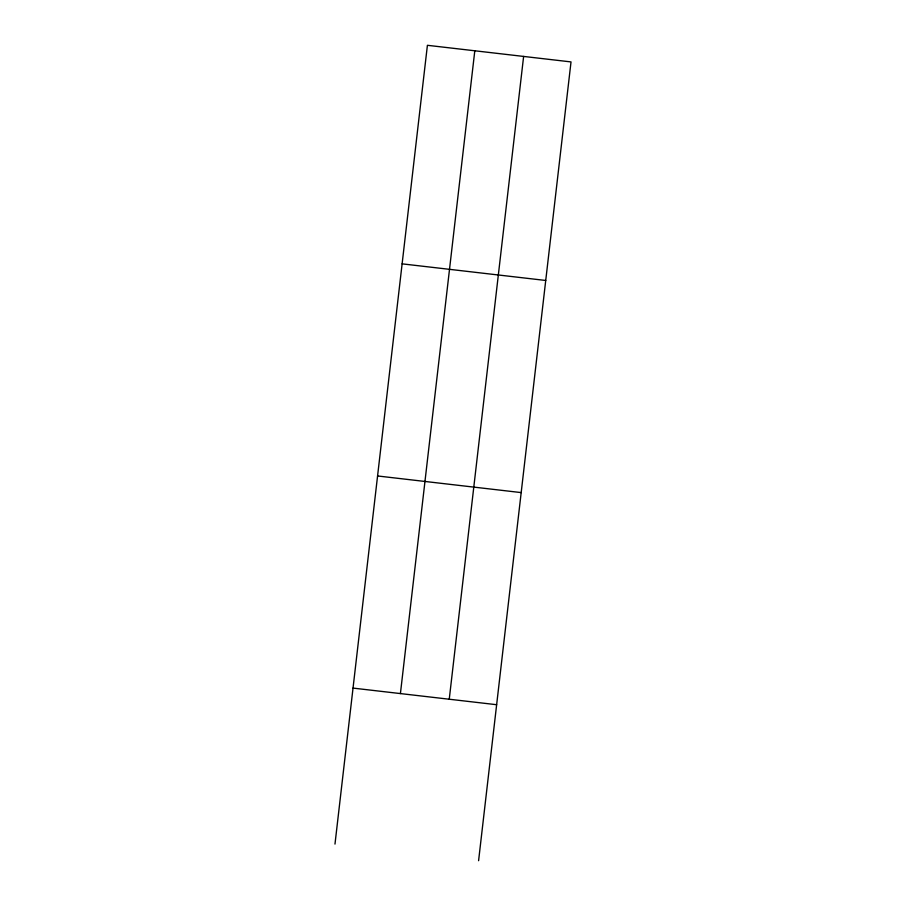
<?xml version="1.0" encoding="UTF-8"?>
<svg xmlns="http://www.w3.org/2000/svg" width="906" height="906" viewBox="0 0 906 906"><rect width="100%" height="100%" fill="white"/><g stroke="black" fill="none" stroke-linecap="round" stroke-linejoin="round"><path stroke-width="1.36" d="M334.982 844.086L427.406 45.3L571.018 61.914L478.595 860.7M400.418 693.577L474.801 50.781M449.251 699.228L523.623 56.432M402.117 263.85L545.729 280.464M377.575 475.967L521.188 492.592M353.023 688.096L496.647 704.709"/></g></svg>
